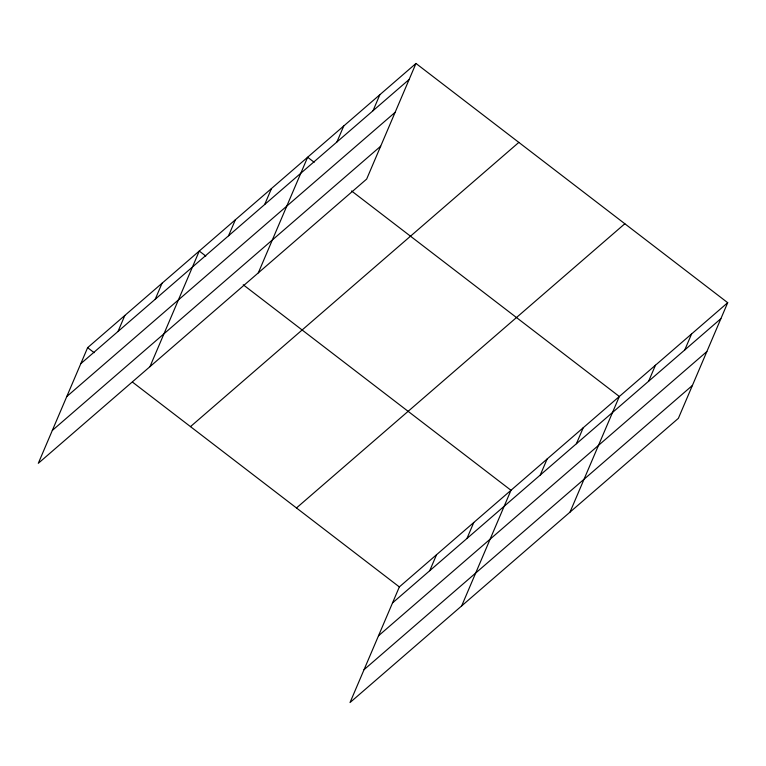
<?xml version="1.0" encoding="UTF-8"?>
<svg xmlns="http://www.w3.org/2000/svg" width="766" height="766" viewBox="0 0 766 766"><rect width="100%" height="100%" fill="white"/><g stroke="black" fill="none" stroke-linecap="round" stroke-linejoin="round"><path stroke-width="1.15" d="M415.976 63.454L87.621 347.668L38.3 463.306L366.655 179.081L415.976 63.454L727.7 302.694L678.379 418.332L350.024 702.546L399.345 586.919L727.7 302.694M118.012 331.467L124.839 315.458M155.22 299.247L162.047 283.248M149.945 366.665L199.265 251.037L205.805 256.064M228.555 235.775L235.382 219.775M264.672 204.512L271.499 188.513M258.305 272.878L307.626 157.241L314.165 162.268M336.916 141.978L343.743 125.978M373.032 110.716L379.859 94.716M429.726 570.708L436.553 554.708M466.944 538.498L473.771 522.489M461.659 605.916L510.979 490.278L243.215 284.77M540.279 475.016L547.106 459.016M576.396 443.753L583.223 427.754M570.019 512.119L619.34 396.491L351.575 190.973M648.639 381.229L655.457 365.219M684.756 349.957L691.583 333.957M80.794 363.678L409.159 79.453M66.776 396.549L395.132 112.334M52.327 430.425L380.683 146.201M190.485 426.624L518.85 142.399M296.471 507.963L624.836 223.749M392.518 602.919L720.873 318.694M378.49 635.799L706.855 351.575M364.041 669.675L692.407 385.451M87.621 347.668L94.17 352.695M132.508 382.129L399.345 586.919"/></g></svg>
